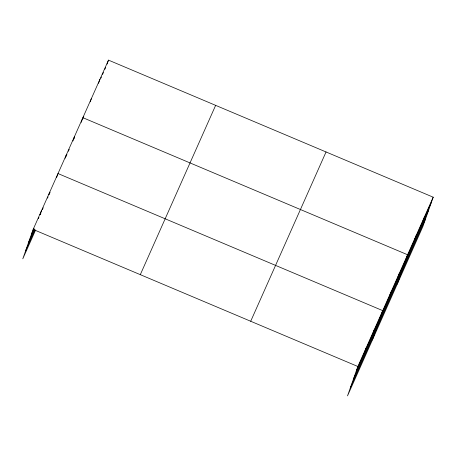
<?xml version="1.0" encoding="UTF-8"?>
<svg xmlns="http://www.w3.org/2000/svg" width="456" height="456" viewBox="0 0 456 456"><rect width="100%" height="100%" fill="white"/><g stroke="black" fill="none" stroke-linecap="round" stroke-linejoin="round"><path stroke-width="0.68" d="M433.2 197.191L357.863 366.493L347.512 395.876L422.854 226.575L433.2 197.191L108.488 60.124L33.145 229.425L22.8 258.808L35.659 229.909M41.433 210.797L40.02 214.816L40.926 212.918M48.781 194.855L49.721 192.175M56.595 177.572L58.009 173.554L382.721 310.627L372.375 340.011M65.117 158.278L66.297 154.932M72.931 140.995L74.584 136.31M81.219 122.368L82.872 117.682L407.584 254.756L397.239 284.139M90.231 101.842L91.411 98.496M98.536 83.323L99.949 79.31M107.074 64.136L108.488 60.124M364.498 352.556L366.151 347.871M372.786 333.934L374.433 329.249M389.361 296.691L391.009 292.005M397.649 278.063L399.296 273.378M414.475 240.255L416.123 235.57M423.014 221.069L424.661 216.383M31.498 234.11L34.069 228.331M38.355 218.698L38.925 217.409M42.357 209.703L43.212 207.776M47.498 198.149L48.074 196.861M49.214 194.296L50.074 192.369M66.074 156.402L66.935 154.476M68.36 151.267L69.221 149.34M73.792 139.069L74.647 137.142M82.929 118.531L83.784 116.611M100.861 78.238L101.426 76.961M102.566 74.402L103.421 72.481M104.846 69.283L105.695 67.363M28.625 242.261L34.342 229.414M25.673 250.657L34.816 230.103M140.305 274.654L215.642 105.353M250.703 321.263L326.046 151.962M356.21 371.178L431.553 201.877M353.343 379.329L428.68 210.028M350.385 387.731L425.722 218.424M33.145 229.425L357.863 366.493"/></g></svg>
